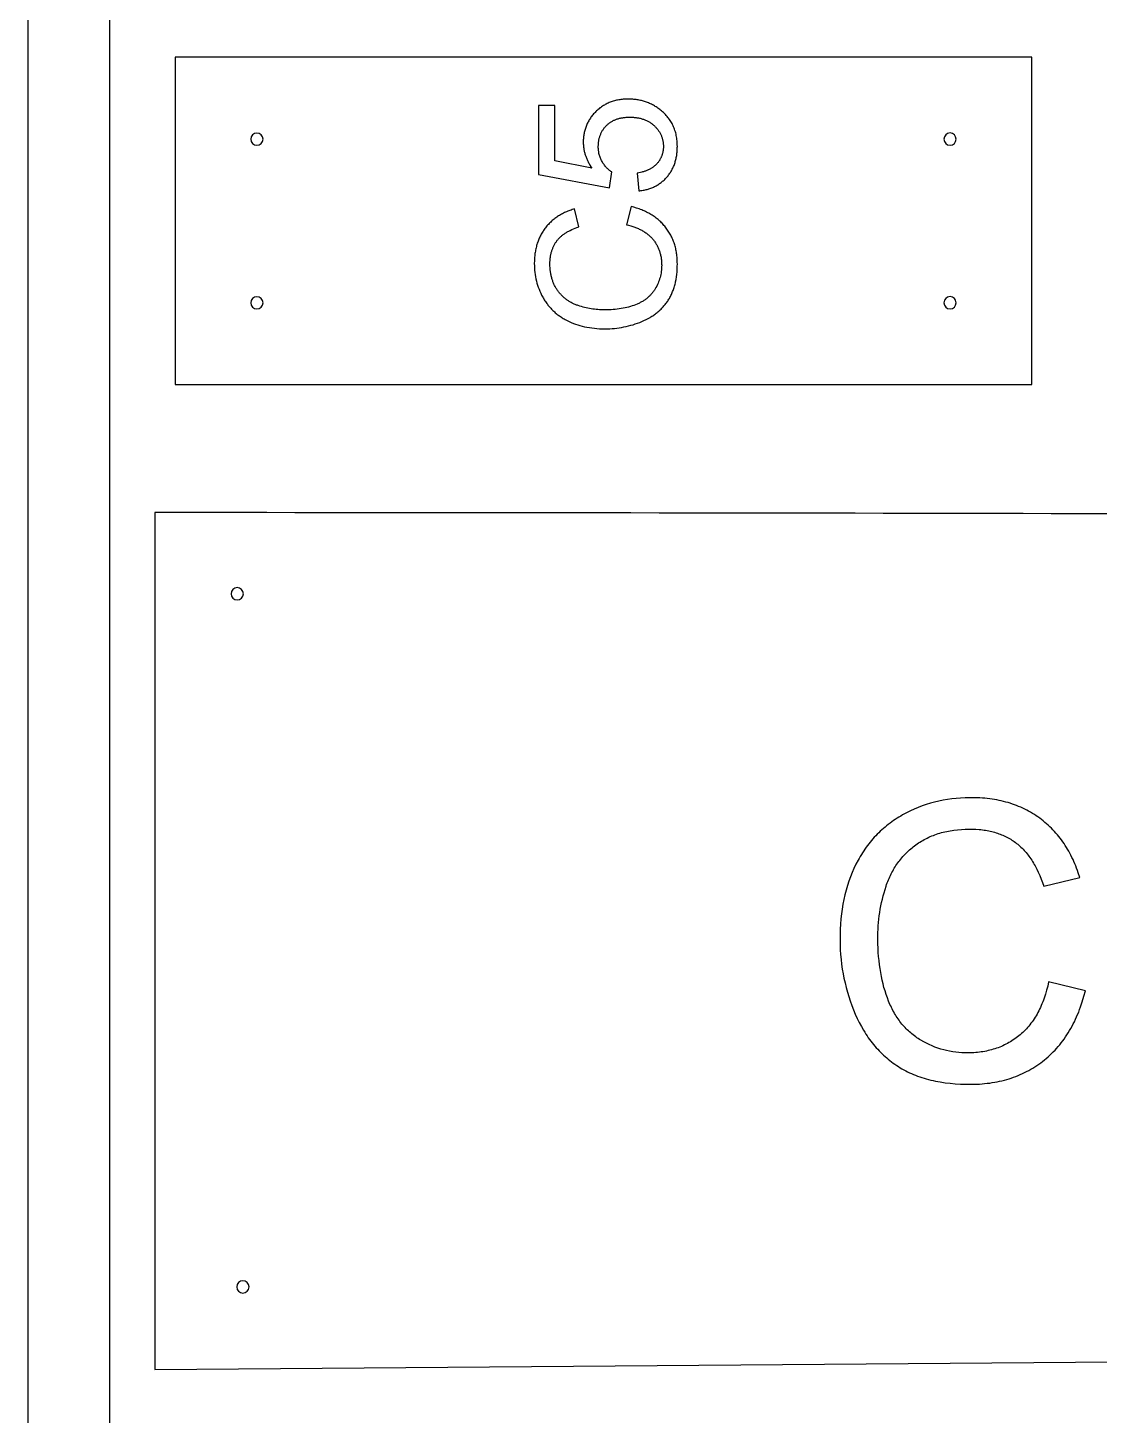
# Model space of a CAD drawing. Extents: x 2494 to 5794, y -1335 to 1258.
# Drawn here: x 2494.3 to 2756.3, y 491.8 to 830.9 of the extents above; entities that cross this region are included whole.
import ezdxf

# ---------------------------------------------------------------- set-up
doc = ezdxf.new("R2010")
doc.units = 0
for name, color, linetype in [('DH_200_CODES_PART_NUMBERS_', 1, 'CONTINUOUS'), ('DH_200_CUT_PVC_5MM', 7, 'CONTINUOUS'), ('DH_200_HOLES_PVC_5MM', 3, 'CONTINUOUS'), ('PVC_SHEET__5MM', 6, 'CONTINUOUS')]:
    doc.layers.add(name, color=color, linetype=linetype)

msp = doc.modelspace()

# ---------------------------------------------------------------- linework, layer by layer
at = {"layer": 'DH_200_CODES_PART_NUMBERS_'}
for points in [[(2643.72, 791.07), (2643.99, 791.1), (2644.25, 791.14), (2644.51, 791.17), (2644.76, 791.22), (2645.01, 791.26), (2645.26, 791.32), (2645.51, 791.38), (2645.75, 791.44), (2645.99, 791.51), (2646.22, 791.58), (2646.46, 791.65), (2646.69, 791.74), (2646.91, 791.82), (2647.13, 791.92), (2647.35, 792.01), (2647.57, 792.11), (2647.78, 792.22), (2647.99, 792.33), (2648.2, 792.45), (2648.4, 792.57), (2648.6, 792.7), (2648.79, 792.83), (2648.99, 792.96), (2649.18, 793.1), (2649.36, 793.25), (2649.54, 793.4), (2649.72, 793.56), (2649.9, 793.72), (2650.07, 793.88), (2650.24, 794.05), (2650.41, 794.23), (2650.57, 794.41), (2650.73, 794.59), (2650.89, 794.78), (2651.03, 794.97), (2651.18, 795.16), (2651.32, 795.36), (2651.45, 795.56), (2651.58, 795.76), (2651.7, 795.97), (2651.82, 796.18), (2651.93, 796.4), (2652.04, 796.61), (2652.15, 796.83), (2652.25, 797.06), (2652.34, 797.28), (2652.43, 797.51), (2652.51, 797.75), (2652.59, 797.99), (2652.66, 798.23), (2652.73, 798.47), (2652.79, 798.72), (2652.85, 798.97), (2652.9, 799.22), (2652.95, 799.48), (2652.99, 799.74), (2653.03, 800), (2653.06, 800.27), (2653.09, 800.54), (2653.12, 800.81), (2653.13, 801.09), (2653.15, 801.37), (2653.15, 801.65), (2653.16, 801.94), (2653.15, 802.29), (2653.14, 802.63), (2653.12, 802.97), (2653.09, 803.31), (2653.06, 803.64), (2653.01, 803.96), (2652.96, 804.29), (2652.9, 804.6), (2652.83, 804.92), (2652.75, 805.22), (2652.67, 805.53), (2652.58, 805.82), (2652.48, 806.12), (2652.37, 806.41), (2652.25, 806.69), (2652.13, 806.97), (2652, 807.25), (2651.86, 807.52), (2651.71, 807.78), (2651.55, 808.04), (2651.39, 808.3), (2651.22, 808.55), (2651.03, 808.8), (2650.85, 809.04), (2650.65, 809.28), (2650.45, 809.51), (2650.23, 809.74), (2650.01, 809.97), (2649.78, 810.19), (2649.55, 810.4), (2649.3, 810.61), (2649.05, 810.82), (2648.84, 810.98), (2648.63, 811.14), (2648.41, 811.3), (2648.19, 811.44), (2647.97, 811.59), (2647.75, 811.73), (2647.53, 811.86), (2647.3, 811.99), (2647.07, 812.11), (2646.84, 812.23), (2646.6, 812.34), (2646.37, 812.45), (2646.13, 812.55), (2645.89, 812.65), (2645.64, 812.74), (2645.39, 812.82), (2645.15, 812.91), (2644.89, 812.98), (2644.64, 813.05), (2644.38, 813.12), (2644.12, 813.18), (2643.86, 813.23), (2643.6, 813.28), (2643.33, 813.33), (2643.06, 813.37), (2642.79, 813.4), (2642.52, 813.43), (2642.24, 813.45), (2641.97, 813.47), (2641.68, 813.48), (2641.4, 813.49), (2641.12, 813.49), (2640.82, 813.49), (2640.52, 813.48), (2640.23, 813.47), (2639.94, 813.45), (2639.65, 813.42), (2639.37, 813.39), (2639.09, 813.35), (2638.81, 813.3), (2638.54, 813.25), (2638.27, 813.2), (2638.01, 813.13), (2637.75, 813.07), (2637.49, 812.99), (2637.23, 812.91), (2636.98, 812.82), (2636.73, 812.73), (2636.49, 812.63), (2636.25, 812.53), (2636.01, 812.42), (2635.77, 812.3), (2635.54, 812.18), (2635.32, 812.05), (2635.09, 811.92), (2634.87, 811.78), (2634.65, 811.63), (2634.44, 811.48), (2634.23, 811.33), (2634.02, 811.16), (2633.82, 810.99), (2633.62, 810.82), (2633.42, 810.64), (2633.23, 810.45), (2633.04, 810.26), (2632.86, 810.06), (2632.68, 809.87), (2632.51, 809.67), (2632.34, 809.46), (2632.18, 809.26), (2632.03, 809.05), (2631.89, 808.84), (2631.74, 808.63), (2631.61, 808.41), (2631.48, 808.19), (2631.36, 807.97), (2631.24, 807.75), (2631.13, 807.52), (2631.03, 807.29), (2630.93, 807.06), (2630.83, 806.82), (2630.75, 806.59), (2630.67, 806.35), (2630.59, 806.1), (2630.52, 805.86), (2630.46, 805.61), (2630.4, 805.36), (2630.35, 805.1), (2630.31, 804.85), (2630.27, 804.59), (2630.23, 804.33), (2630.21, 804.06), (2630.19, 803.79), (2630.17, 803.52), (2630.16, 803.25), (2630.16, 802.98), (2630.16, 802.77), (2630.17, 802.56), (2630.18, 802.35), (2630.19, 802.14), (2630.21, 801.94), (2630.23, 801.73), (2630.26, 801.53), (2630.29, 801.32), (2630.33, 801.12), (2630.37, 800.91), (2630.41, 800.71), (2630.46, 800.51), (2630.51, 800.31), (2630.57, 800.11), (2630.63, 799.91), (2630.69, 799.71), (2630.76, 799.51), (2630.83, 799.31), (2630.91, 799.11), (2630.99, 798.91), (2631.07, 798.71), (2631.16, 798.52), (2631.26, 798.32), (2631.35, 798.13), (2631.45, 797.93), (2631.56, 797.74), (2631.78, 797.35), (2632.02, 796.97), (2632.28, 796.59), (2623.19, 798.41), (2623.19, 811.9), (2619.23, 811.9), (2619.23, 795.09), (2636.59, 791.81), (2637.1, 795.71), (2636.92, 795.83), (2636.75, 795.95), (2636.58, 796.08), (2636.41, 796.21), (2636.25, 796.35), (2636.09, 796.5), (2635.93, 796.65), (2635.78, 796.81), (2635.64, 796.97), (2635.5, 797.13), (2635.36, 797.31), (2635.23, 797.48), (2635.1, 797.67), (2634.97, 797.85), (2634.85, 798.05), (2634.74, 798.25), (2634.63, 798.45), (2634.52, 798.66), (2634.43, 798.87), (2634.34, 799.08), (2634.26, 799.29), (2634.18, 799.51), (2634.12, 799.73), (2634.05, 799.96), (2634, 800.19), (2633.96, 800.42), (2633.92, 800.65), (2633.88, 800.89), (2633.86, 801.13), (2633.84, 801.37), (2633.83, 801.62), (2633.83, 801.87), (2633.83, 802.07), (2633.84, 802.27), (2633.85, 802.46), (2633.86, 802.66), (2633.88, 802.85), (2633.9, 803.04), (2633.93, 803.22), (2633.96, 803.41), (2633.99, 803.59), (2634.03, 803.77), (2634.07, 803.94), (2634.12, 804.12), (2634.17, 804.29), (2634.22, 804.46), (2634.28, 804.62), (2634.34, 804.79), (2634.41, 804.95), (2634.48, 805.11), (2634.55, 805.27), (2634.63, 805.42), (2634.71, 805.58), (2634.8, 805.73), (2634.89, 805.87), (2634.98, 806.02), (2635.08, 806.16), (2635.18, 806.3), (2635.29, 806.44), (2635.4, 806.57), (2635.51, 806.71), (2635.63, 806.84), (2635.75, 806.97), (2635.88, 807.09), (2636.01, 807.22), (2636.14, 807.33), (2636.28, 807.45), (2636.42, 807.56), (2636.56, 807.67), (2636.7, 807.77), (2636.85, 807.87), (2637, 807.97), (2637.15, 808.06), (2637.31, 808.14), (2637.47, 808.23), (2637.63, 808.31), (2637.8, 808.38), (2637.96, 808.46), (2638.13, 808.52), (2638.31, 808.59), (2638.48, 808.65), (2638.66, 808.71), (2638.85, 808.76), (2639.03, 808.81), (2639.22, 808.85), (2639.41, 808.89), (2639.61, 808.93), (2639.8, 808.96), (2640, 808.99), (2640.21, 809.02), (2640.41, 809.04), (2640.62, 809.06), (2640.83, 809.07), (2641.05, 809.08), (2641.26, 809.09), (2641.48, 809.09), (2641.72, 809.09), (2641.95, 809.08), (2642.17, 809.07), (2642.4, 809.06), (2642.62, 809.04), (2642.83, 809.01), (2643.05, 808.99), (2643.26, 808.96), (2643.47, 808.92), (2643.68, 808.88), (2643.88, 808.84), (2644.08, 808.8), (2644.28, 808.75), (2644.47, 808.69), (2644.66, 808.63), (2644.85, 808.57), (2645.04, 808.5), (2645.22, 808.43), (2645.4, 808.36), (2645.58, 808.28), (2645.75, 808.19), (2645.92, 808.11), (2646.09, 808.02), (2646.26, 807.92), (2646.42, 807.82), (2646.58, 807.72), (2646.74, 807.61), (2646.89, 807.5), (2647.04, 807.38), (2647.19, 807.26), (2647.34, 807.14), (2647.48, 807.01), (2647.62, 806.88), (2647.76, 806.75), (2647.89, 806.61), (2648.01, 806.48), (2648.13, 806.34), (2648.25, 806.2), (2648.36, 806.06), (2648.47, 805.92), (2648.57, 805.77), (2648.67, 805.62), (2648.77, 805.48), (2648.86, 805.33), (2648.95, 805.17), (2649.03, 805.02), (2649.1, 804.86), (2649.18, 804.71), (2649.25, 804.55), (2649.31, 804.38), (2649.37, 804.22), (2649.42, 804.06), (2649.47, 803.89), (2649.52, 803.72), (2649.56, 803.55), (2649.6, 803.38), (2649.63, 803.21), (2649.66, 803.03), (2649.69, 802.85), (2649.71, 802.67), (2649.72, 802.49), (2649.73, 802.31), (2649.74, 802.12), (2649.74, 801.94), (2649.74, 801.78), (2649.74, 801.63), (2649.73, 801.48), (2649.72, 801.33), (2649.7, 801.18), (2649.69, 801.03), (2649.67, 800.88), (2649.64, 800.74), (2649.62, 800.59), (2649.59, 800.45), (2649.55, 800.31), (2649.52, 800.17), (2649.48, 800.03), (2649.44, 799.9), (2649.39, 799.76), (2649.34, 799.63), (2649.29, 799.5), (2649.23, 799.36), (2649.18, 799.24), (2649.12, 799.11), (2649.05, 798.98), (2648.98, 798.86), (2648.91, 798.73), (2648.84, 798.61), (2648.76, 798.49), (2648.68, 798.37), (2648.6, 798.25), (2648.51, 798.13), (2648.43, 798.02), (2648.33, 797.91), (2648.24, 797.79), (2648.14, 797.68), (2648.04, 797.57), (2647.93, 797.47), (2647.82, 797.36), (2647.71, 797.26), (2647.6, 797.16), (2647.48, 797.07), (2647.36, 796.97), (2647.24, 796.88), (2647.11, 796.79), (2646.98, 796.7), (2646.85, 796.62), (2646.71, 796.54), (2646.58, 796.46), (2646.43, 796.38), (2646.29, 796.31), (2646.14, 796.24), (2645.99, 796.17), (2645.84, 796.1), (2645.68, 796.04), (2645.52, 795.98), (2645.35, 795.92), (2645.19, 795.86), (2645.02, 795.81), (2644.85, 795.76), (2644.67, 795.71), (2644.49, 795.66), (2644.12, 795.57), (2643.74, 795.5), (2643.35, 795.43)], [(2640.72, 782.77), (2641.25, 782.65), (2641.76, 782.51), (2642.25, 782.36), (2642.49, 782.29), (2642.73, 782.2), (2642.96, 782.12), (2643.19, 782.03), (2643.41, 781.94), (2643.63, 781.84), (2643.84, 781.74), (2644.06, 781.64), (2644.26, 781.54), (2644.47, 781.43), (2644.66, 781.31), (2644.86, 781.2), (2645.05, 781.08), (2645.24, 780.96), (2645.42, 780.83), (2645.6, 780.71), (2645.77, 780.57), (2645.94, 780.44), (2646.11, 780.3), (2646.27, 780.16), (2646.43, 780.01), (2646.58, 779.87), (2646.73, 779.72), (2646.88, 779.56), (2647.02, 779.4), (2647.16, 779.24), (2647.29, 779.08), (2647.42, 778.91), (2647.55, 778.74), (2647.67, 778.57), (2647.78, 778.4), (2647.9, 778.22), (2648, 778.05), (2648.11, 777.87), (2648.21, 777.68), (2648.3, 777.5), (2648.39, 777.31), (2648.48, 777.12), (2648.56, 776.93), (2648.64, 776.74), (2648.72, 776.54), (2648.78, 776.35), (2648.85, 776.15), (2648.91, 775.94), (2648.97, 775.74), (2649.02, 775.53), (2649.07, 775.32), (2649.12, 775.11), (2649.16, 774.9), (2649.19, 774.68), (2649.22, 774.46), (2649.25, 774.24), (2649.27, 774.02), (2649.29, 773.8), (2649.31, 773.57), (2649.32, 773.34), (2649.32, 773.11), (2649.33, 772.88), (2649.32, 772.49), (2649.3, 772.11), (2649.27, 771.73), (2649.23, 771.36), (2649.17, 770.99), (2649.1, 770.62), (2649.02, 770.25), (2648.93, 769.89), (2648.82, 769.54), (2648.71, 769.18), (2648.57, 768.83), (2648.43, 768.49), (2648.28, 768.14), (2648.11, 767.8), (2647.93, 767.47), (2647.74, 767.13), (2647.63, 766.97), (2647.53, 766.81), (2647.42, 766.65), (2647.31, 766.49), (2647.2, 766.34), (2647.08, 766.19), (2646.96, 766.04), (2646.84, 765.89), (2646.71, 765.75), (2646.58, 765.61), (2646.45, 765.47), (2646.31, 765.34), (2646.17, 765.21), (2646.03, 765.08), (2645.89, 764.95), (2645.74, 764.83), (2645.59, 764.71), (2645.43, 764.59), (2645.27, 764.47), (2645.11, 764.36), (2644.95, 764.25), (2644.78, 764.14), (2644.61, 764.04), (2644.43, 763.94), (2644.26, 763.84), (2644.08, 763.74), (2643.89, 763.65), (2643.71, 763.56), (2643.52, 763.47), (2643.32, 763.38), (2642.93, 763.22), (2642.52, 763.07), (2642.1, 762.93), (2641.68, 762.8), (2641.25, 762.67), (2640.81, 762.56), (2640.36, 762.46), (2639.9, 762.36), (2639.43, 762.28), (2638.96, 762.21), (2638.48, 762.14), (2637.98, 762.09), (2637.48, 762.04), (2636.97, 762.01), (2636.46, 761.98), (2635.93, 761.97), (2635.4, 761.97), (2634.98, 761.97), (2634.56, 761.98), (2634.15, 762), (2633.74, 762.03), (2633.32, 762.07), (2632.91, 762.11), (2632.51, 762.17), (2632.1, 762.23), (2631.69, 762.3), (2631.29, 762.38), (2630.89, 762.47), (2630.49, 762.56), (2630.09, 762.67), (2629.69, 762.78), (2629.3, 762.9), (2628.9, 763.03), (2628.71, 763.09), (2628.51, 763.16), (2628.32, 763.24), (2628.14, 763.32), (2627.95, 763.4), (2627.77, 763.48), (2627.59, 763.56), (2627.41, 763.65), (2627.23, 763.75), (2627.06, 763.84), (2626.89, 763.94), (2626.72, 764.04), (2626.56, 764.15), (2626.39, 764.25), (2626.23, 764.36), (2626.07, 764.48), (2625.92, 764.59), (2625.77, 764.71), (2625.62, 764.84), (2625.47, 764.96), (2625.32, 765.09), (2625.18, 765.22), (2625.04, 765.36), (2624.9, 765.49), (2624.76, 765.63), (2624.63, 765.78), (2624.5, 765.93), (2624.37, 766.07), (2624.25, 766.23), (2624.12, 766.38), (2624, 766.54), (2623.89, 766.71), (2623.77, 766.87), (2623.66, 767.04), (2623.55, 767.21), (2623.45, 767.38), (2623.35, 767.55), (2623.25, 767.73), (2623.16, 767.91), (2623.07, 768.09), (2622.98, 768.28), (2622.9, 768.47), (2622.82, 768.66), (2622.75, 768.85), (2622.68, 769.04), (2622.61, 769.24), (2622.54, 769.44), (2622.48, 769.64), (2622.43, 769.85), (2622.38, 770.06), (2622.33, 770.27), (2622.28, 770.48), (2622.24, 770.69), (2622.2, 770.91), (2622.17, 771.13), (2622.13, 771.35), (2622.08, 771.8), (2622.05, 772.27), (2622.02, 772.74), (2622.02, 773.22), (2622.02, 773.64), (2622.04, 774.05), (2622.08, 774.45), (2622.1, 774.65), (2622.12, 774.84), (2622.15, 775.04), (2622.18, 775.23), (2622.22, 775.42), (2622.25, 775.6), (2622.3, 775.79), (2622.34, 775.97), (2622.39, 776.15), (2622.44, 776.32), (2622.49, 776.5), (2622.55, 776.67), (2622.61, 776.84), (2622.68, 777.01), (2622.74, 777.17), (2622.81, 777.34), (2622.89, 777.5), (2622.96, 777.66), (2623.05, 777.82), (2623.13, 777.97), (2623.22, 778.12), (2623.31, 778.27), (2623.4, 778.42), (2623.5, 778.56), (2623.6, 778.71), (2623.7, 778.85), (2623.81, 778.99), (2623.92, 779.12), (2624.03, 779.26), (2624.15, 779.39), (2624.28, 779.52), (2624.4, 779.65), (2624.53, 779.78), (2624.67, 779.9), (2624.81, 780.02), (2624.95, 780.14), (2625.1, 780.26), (2625.25, 780.38), (2625.4, 780.49), (2625.56, 780.6), (2625.72, 780.71), (2625.89, 780.82), (2626.06, 780.93), (2626.23, 781.03), (2626.41, 781.13), (2626.59, 781.23), (2626.96, 781.42), (2627.36, 781.61), (2627.76, 781.78), (2628.18, 781.95), (2628.62, 782.11), (2629.08, 782.26), (2628.04, 786.67), (2627.46, 786.49), (2627.18, 786.39), (2626.9, 786.3), (2626.63, 786.19), (2626.36, 786.08), (2626.09, 785.97), (2625.83, 785.86), (2625.57, 785.74), (2625.32, 785.61), (2625.07, 785.48), (2624.82, 785.35), (2624.58, 785.22), (2624.34, 785.08), (2624.11, 784.93), (2623.88, 784.78), (2623.66, 784.63), (2623.43, 784.47), (2623.22, 784.31), (2623, 784.15), (2622.8, 783.98), (2622.59, 783.8), (2622.39, 783.63), (2622.19, 783.45), (2622, 783.26), (2621.81, 783.07), (2621.63, 782.88), (2621.45, 782.68), (2621.27, 782.48), (2621.1, 782.27), (2620.94, 782.06), (2620.77, 781.85), (2620.61, 781.63), (2620.46, 781.41), (2620.31, 781.18), (2620.17, 780.96), (2620.03, 780.73), (2619.89, 780.49), (2619.77, 780.26), (2619.64, 780.02), (2619.52, 779.77), (2619.41, 779.53), (2619.3, 779.28), (2619.2, 779.03), (2619.1, 778.77), (2619.01, 778.51), (2618.92, 778.25), (2618.83, 777.98), (2618.76, 777.72), (2618.68, 777.44), (2618.62, 777.17), (2618.55, 776.89), (2618.49, 776.61), (2618.44, 776.33), (2618.39, 776.04), (2618.35, 775.75), (2618.31, 775.46), (2618.28, 775.16), (2618.25, 774.86), (2618.23, 774.56), (2618.2, 773.94), (2618.19, 773.31), (2618.2, 772.76), (2618.22, 772.21), (2618.26, 771.66), (2618.32, 771.12), (2618.39, 770.59), (2618.48, 770.06), (2618.58, 769.54), (2618.7, 769.03), (2618.83, 768.52), (2618.99, 768.01), (2619.15, 767.51), (2619.34, 767.02), (2619.54, 766.54), (2619.75, 766.06), (2619.98, 765.58), (2620.23, 765.11), (2620.36, 764.88), (2620.49, 764.65), (2620.63, 764.43), (2620.77, 764.21), (2620.91, 763.99), (2621.06, 763.78), (2621.21, 763.57), (2621.37, 763.36), (2621.53, 763.15), (2621.69, 762.95), (2621.86, 762.75), (2622.03, 762.56), (2622.2, 762.37), (2622.38, 762.18), (2622.56, 762), (2622.74, 761.82), (2622.93, 761.64), (2623.12, 761.46), (2623.32, 761.29), (2623.52, 761.12), (2623.72, 760.96), (2623.93, 760.8), (2624.14, 760.64), (2624.36, 760.49), (2624.57, 760.33), (2624.8, 760.19), (2625.02, 760.04), (2625.25, 759.9), (2625.48, 759.76), (2625.72, 759.63), (2626.2, 759.37), (2626.7, 759.13), (2627.21, 758.9), (2627.73, 758.68), (2628.25, 758.49), (2628.79, 758.31), (2629.34, 758.14), (2629.9, 757.99), (2630.47, 757.86), (2631.06, 757.74), (2631.65, 757.64), (2632.25, 757.55), (2632.86, 757.48), (2633.49, 757.42), (2634.12, 757.38), (2634.76, 757.36), (2635.42, 757.35), (2636.02, 757.36), (2636.62, 757.38), (2637.21, 757.41), (2637.8, 757.46), (2638.39, 757.53), (2638.96, 757.6), (2639.54, 757.69), (2640.11, 757.8), (2640.67, 757.92), (2641.23, 758.05), (2641.78, 758.2), (2642.33, 758.36), (2642.88, 758.53), (2643.42, 758.72), (2643.95, 758.92), (2644.48, 759.14), (2645, 759.37), (2645.51, 759.61), (2646, 759.87), (2646.47, 760.14), (2646.7, 760.27), (2646.93, 760.42), (2647.15, 760.56), (2647.37, 760.71), (2647.58, 760.86), (2647.79, 761.02), (2648, 761.18), (2648.21, 761.34), (2648.4, 761.5), (2648.6, 761.67), (2648.79, 761.84), (2648.98, 762.01), (2649.16, 762.19), (2649.34, 762.37), (2649.52, 762.56), (2649.69, 762.74), (2649.86, 762.93), (2650.03, 763.13), (2650.19, 763.32), (2650.34, 763.52), (2650.5, 763.72), (2650.64, 763.93), (2650.79, 764.14), (2650.93, 764.35), (2651.07, 764.57), (2651.2, 764.79), (2651.33, 765.01), (2651.45, 765.24), (2651.57, 765.47), (2651.69, 765.71), (2651.8, 765.95), (2651.9, 766.19), (2652.01, 766.44), (2652.1, 766.69), (2652.2, 766.95), (2652.29, 767.21), (2652.37, 767.47), (2652.45, 767.74), (2652.53, 768.01), (2652.6, 768.29), (2652.67, 768.57), (2652.73, 768.85), (2652.84, 769.43), (2652.94, 770.03), (2653.02, 770.64), (2653.08, 771.27), (2653.12, 771.91), (2653.15, 772.57), (2653.16, 773.24), (2653.15, 773.57), (2653.14, 773.9), (2653.13, 774.22), (2653.11, 774.54), (2653.09, 774.86), (2653.05, 775.17), (2653.02, 775.48), (2652.97, 775.78), (2652.93, 776.09), (2652.87, 776.39), (2652.81, 776.68), (2652.75, 776.98), (2652.68, 777.27), (2652.6, 777.55), (2652.52, 777.84), (2652.43, 778.12), (2652.34, 778.4), (2652.24, 778.67), (2652.14, 778.94), (2652.03, 779.21), (2651.91, 779.48), (2651.79, 779.74), (2651.66, 780), (2651.53, 780.25), (2651.39, 780.5), (2651.24, 780.75), (2651.09, 781), (2650.94, 781.24), (2650.78, 781.48), (2650.61, 781.72), (2650.44, 781.95), (2650.26, 782.18), (2650.08, 782.41), (2649.89, 782.63), (2649.7, 782.85), (2649.5, 783.06), (2649.29, 783.27), (2649.08, 783.47), (2648.87, 783.67), (2648.65, 783.87), (2648.43, 784.06), (2648.2, 784.25), (2647.96, 784.43), (2647.72, 784.61), (2647.48, 784.78), (2647.23, 784.95), (2646.97, 785.12), (2646.71, 785.28), (2646.45, 785.43), (2646.18, 785.58), (2645.9, 785.73), (2645.62, 785.87), (2645.33, 786.01), (2645.04, 786.15), (2644.75, 786.28), (2644.45, 786.4), (2644.14, 786.52), (2643.83, 786.64), (2643.19, 786.86), (2642.53, 787.06), (2641.85, 787.24)], [(2743.94, 597.74), (2743.71, 596.69), (2743.44, 595.67), (2743.15, 594.68), (2743, 594.2), (2742.84, 593.72), (2742.67, 593.26), (2742.5, 592.8), (2742.31, 592.35), (2742.13, 591.91), (2741.93, 591.47), (2741.73, 591.05), (2741.52, 590.63), (2741.31, 590.22), (2741.09, 589.82), (2740.86, 589.43), (2740.63, 589.05), (2740.39, 588.67), (2740.14, 588.3), (2739.88, 587.94), (2739.62, 587.59), (2739.35, 587.25), (2739.08, 586.91), (2738.8, 586.58), (2738.51, 586.27), (2738.22, 585.95), (2737.92, 585.65), (2737.61, 585.36), (2737.29, 585.07), (2736.97, 584.79), (2736.65, 584.52), (2736.32, 584.26), (2735.98, 584.01), (2735.64, 583.76), (2735.3, 583.53), (2734.95, 583.3), (2734.59, 583.08), (2734.23, 582.87), (2733.87, 582.67), (2733.5, 582.47), (2733.13, 582.29), (2732.75, 582.11), (2732.37, 581.94), (2731.99, 581.78), (2731.6, 581.63), (2731.2, 581.49), (2730.8, 581.35), (2730.4, 581.23), (2729.99, 581.11), (2729.57, 581), (2729.16, 580.9), (2728.73, 580.81), (2728.31, 580.72), (2727.87, 580.65), (2727.44, 580.58), (2727, 580.52), (2726.55, 580.47), (2726.1, 580.43), (2725.65, 580.4), (2725.19, 580.37), (2724.72, 580.35), (2724.25, 580.35), (2723.48, 580.35), (2722.72, 580.38), (2721.96, 580.44), (2721.21, 580.52), (2720.47, 580.63), (2719.73, 580.76), (2719, 580.91), (2718.27, 581.1), (2717.56, 581.3), (2716.85, 581.53), (2716.14, 581.79), (2715.44, 582.07), (2714.75, 582.38), (2714.07, 582.71), (2713.39, 583.06), (2712.72, 583.44), (2712.39, 583.64), (2712.06, 583.85), (2711.74, 584.06), (2711.43, 584.28), (2711.12, 584.51), (2710.82, 584.74), (2710.52, 584.98), (2710.22, 585.22), (2709.94, 585.47), (2709.65, 585.73), (2709.38, 585.99), (2709.11, 586.26), (2708.84, 586.54), (2708.58, 586.82), (2708.32, 587.11), (2708.07, 587.41), (2707.83, 587.71), (2707.59, 588.02), (2707.36, 588.33), (2707.13, 588.66), (2706.91, 588.98), (2706.69, 589.32), (2706.48, 589.66), (2706.27, 590.01), (2706.07, 590.36), (2705.87, 590.72), (2705.68, 591.09), (2705.5, 591.46), (2705.32, 591.84), (2705.14, 592.22), (2704.81, 593.01), (2704.5, 593.83), (2704.21, 594.66), (2703.94, 595.5), (2703.68, 596.37), (2703.45, 597.25), (2703.24, 598.15), (2703.04, 599.06), (2702.87, 600), (2702.71, 600.95), (2702.58, 601.91), (2702.46, 602.9), (2702.36, 603.9), (2702.29, 604.92), (2702.23, 605.96), (2702.19, 607.01), (2702.17, 608.08), (2702.17, 608.92), (2702.19, 609.75), (2702.23, 610.58), (2702.28, 611.41), (2702.35, 612.23), (2702.43, 613.06), (2702.53, 613.87), (2702.65, 614.69), (2702.78, 615.5), (2702.94, 616.31), (2703.1, 617.12), (2703.29, 617.92), (2703.49, 618.72), (2703.71, 619.52), (2703.94, 620.32), (2704.19, 621.11), (2704.33, 621.5), (2704.46, 621.89), (2704.61, 622.27), (2704.76, 622.65), (2704.92, 623.02), (2705.08, 623.39), (2705.25, 623.75), (2705.43, 624.11), (2705.61, 624.47), (2705.8, 624.81), (2705.99, 625.16), (2706.19, 625.5), (2706.4, 625.83), (2706.61, 626.16), (2706.83, 626.48), (2707.05, 626.8), (2707.28, 627.11), (2707.52, 627.42), (2707.76, 627.72), (2708.01, 628.02), (2708.27, 628.32), (2708.53, 628.61), (2708.8, 628.89), (2709.07, 629.17), (2709.35, 629.44), (2709.64, 629.71), (2709.93, 629.97), (2710.23, 630.23), (2710.53, 630.49), (2710.84, 630.74), (2711.16, 630.98), (2711.48, 631.22), (2711.81, 631.45), (2712.15, 631.68), (2712.48, 631.9), (2712.83, 632.11), (2713.18, 632.31), (2713.53, 632.51), (2713.89, 632.7), (2714.25, 632.88), (2714.62, 633.05), (2715, 633.22), (2715.37, 633.38), (2715.76, 633.53), (2716.15, 633.68), (2716.54, 633.82), (2716.94, 633.95), (2717.35, 634.07), (2717.76, 634.19), (2718.17, 634.3), (2718.59, 634.4), (2719.02, 634.5), (2719.45, 634.58), (2719.88, 634.66), (2720.32, 634.74), (2720.77, 634.8), (2721.67, 634.91), (2722.6, 634.99), (2723.54, 635.05), (2724.51, 635.07), (2725.35, 635.06), (2726.17, 635.03), (2726.98, 634.97), (2727.37, 634.93), (2727.76, 634.88), (2728.15, 634.83), (2728.53, 634.77), (2728.91, 634.7), (2729.28, 634.63), (2729.65, 634.55), (2730.01, 634.47), (2730.37, 634.37), (2730.73, 634.27), (2731.08, 634.17), (2731.43, 634.06), (2731.77, 633.94), (2732.11, 633.81), (2732.44, 633.68), (2732.77, 633.54), (2733.09, 633.39), (2733.41, 633.24), (2733.73, 633.08), (2734.04, 632.92), (2734.35, 632.74), (2734.65, 632.57), (2734.95, 632.38), (2735.24, 632.19), (2735.53, 631.99), (2735.81, 631.78), (2736.09, 631.57), (2736.37, 631.35), (2736.64, 631.12), (2736.91, 630.89), (2737.17, 630.64), (2737.43, 630.39), (2737.68, 630.13), (2737.93, 629.86), (2738.18, 629.59), (2738.43, 629.3), (2738.66, 629.01), (2738.9, 628.71), (2739.13, 628.41), (2739.36, 628.09), (2739.58, 627.77), (2739.8, 627.44), (2740.01, 627.1), (2740.22, 626.75), (2740.43, 626.4), (2740.63, 626.04), (2741.02, 625.29), (2741.4, 624.51), (2741.76, 623.7), (2742.1, 622.85), (2742.43, 621.98), (2742.74, 621.07), (2751.55, 623.22), (2751.18, 624.38), (2750.98, 624.94), (2750.78, 625.5), (2750.57, 626.04), (2750.35, 626.58), (2750.12, 627.11), (2749.89, 627.64), (2749.64, 628.15), (2749.39, 628.66), (2749.13, 629.16), (2748.86, 629.65), (2748.58, 630.13), (2748.3, 630.6), (2748, 631.07), (2747.7, 631.52), (2747.39, 631.97), (2747.07, 632.41), (2746.75, 632.84), (2746.41, 633.27), (2746.07, 633.68), (2745.72, 634.09), (2745.36, 634.49), (2745, 634.88), (2744.62, 635.26), (2744.24, 635.63), (2743.85, 636), (2743.45, 636.36), (2743.04, 636.7), (2742.63, 637.05), (2742.2, 637.38), (2741.77, 637.7), (2741.33, 638.02), (2740.89, 638.32), (2740.44, 638.62), (2739.98, 638.9), (2739.51, 639.17), (2739.04, 639.44), (2738.57, 639.69), (2738.09, 639.94), (2737.6, 640.17), (2737.1, 640.39), (2736.6, 640.61), (2736.09, 640.81), (2735.58, 641), (2735.06, 641.19), (2734.53, 641.36), (2734, 641.52), (2733.46, 641.67), (2732.92, 641.82), (2732.36, 641.95), (2731.81, 642.07), (2731.24, 642.18), (2730.67, 642.28), (2730.1, 642.37), (2729.52, 642.46), (2728.93, 642.53), (2728.33, 642.59), (2727.73, 642.64), (2727.12, 642.68), (2725.89, 642.73), (2724.63, 642.74), (2723.52, 642.72), (2722.41, 642.66), (2721.32, 642.57), (2720.24, 642.45), (2719.18, 642.3), (2718.12, 642.11), (2717.08, 641.9), (2716.05, 641.65), (2715.03, 641.37), (2714.02, 641.06), (2713.03, 640.71), (2712.05, 640.34), (2711.08, 639.93), (2710.12, 639.49), (2709.17, 639.02), (2708.24, 638.52), (2707.77, 638.26), (2707.32, 637.99), (2706.87, 637.71), (2706.43, 637.42), (2706, 637.13), (2705.57, 636.83), (2705.15, 636.52), (2704.74, 636.21), (2704.33, 635.89), (2703.93, 635.56), (2703.53, 635.22), (2703.15, 634.88), (2702.77, 634.53), (2702.39, 634.17), (2702.03, 633.8), (2701.67, 633.43), (2701.31, 633.05), (2700.97, 632.66), (2700.63, 632.26), (2700.3, 631.86), (2699.97, 631.45), (2699.65, 631.03), (2699.34, 630.61), (2699.03, 630.18), (2698.73, 629.74), (2698.44, 629.29), (2698.15, 628.84), (2697.87, 628.38), (2697.6, 627.91), (2697.34, 627.43), (2696.82, 626.46), (2696.34, 625.46), (2695.89, 624.44), (2695.47, 623.4), (2695.09, 622.33), (2694.73, 621.25), (2694.41, 620.15), (2694.12, 619.02), (2693.86, 617.88), (2693.63, 616.71), (2693.44, 615.52), (2693.27, 614.32), (2693.14, 613.09), (2693.04, 611.84), (2692.97, 610.57), (2692.93, 609.28), (2692.93, 607.96), (2692.95, 606.75), (2693, 605.56), (2693.08, 604.37), (2693.19, 603.19), (2693.33, 602.02), (2693.49, 600.86), (2693.68, 599.72), (2693.9, 598.58), (2694.15, 597.45), (2694.42, 596.33), (2694.72, 595.22), (2695.06, 594.12), (2695.41, 593.04), (2695.8, 591.96), (2696.21, 590.89), (2696.66, 589.83), (2697.13, 588.79), (2697.62, 587.79), (2698.14, 586.81), (2698.68, 585.87), (2698.97, 585.41), (2699.25, 584.96), (2699.55, 584.51), (2699.85, 584.07), (2700.16, 583.65), (2700.47, 583.23), (2700.79, 582.81), (2701.12, 582.41), (2701.45, 582.01), (2701.79, 581.62), (2702.14, 581.24), (2702.49, 580.87), (2702.85, 580.5), (2703.21, 580.14), (2703.58, 579.79), (2703.96, 579.45), (2704.34, 579.12), (2704.73, 578.79), (2705.13, 578.47), (2705.53, 578.16), (2705.94, 577.86), (2706.35, 577.56), (2706.78, 577.28), (2707.2, 577), (2707.64, 576.73), (2708.08, 576.46), (2708.53, 576.21), (2708.99, 575.97), (2709.46, 575.73), (2709.93, 575.5), (2710.42, 575.29), (2710.91, 575.08), (2711.41, 574.88), (2711.91, 574.68), (2712.43, 574.5), (2712.95, 574.33), (2713.48, 574.16), (2714.02, 574), (2714.56, 573.86), (2715.12, 573.72), (2715.68, 573.59), (2716.25, 573.46), (2717.41, 573.25), (2718.61, 573.06), (2719.83, 572.92), (2721.09, 572.81), (2722.38, 572.73), (2723.7, 572.69), (2725.06, 572.68), (2725.71, 572.69), (2726.37, 572.71), (2727.01, 572.75), (2727.65, 572.79), (2728.28, 572.85), (2728.91, 572.92), (2729.53, 572.99), (2730.14, 573.08), (2730.75, 573.19), (2731.35, 573.3), (2731.94, 573.42), (2732.53, 573.56), (2733.11, 573.7), (2733.68, 573.86), (2734.25, 574.03), (2734.81, 574.21), (2735.37, 574.4), (2735.92, 574.6), (2736.46, 574.82), (2736.99, 575.04), (2737.52, 575.28), (2738.04, 575.53), (2738.56, 575.79), (2739.07, 576.06), (2739.57, 576.34), (2740.07, 576.63), (2740.56, 576.93), (2741.04, 577.25), (2741.52, 577.58), (2741.99, 577.91), (2742.46, 578.26), (2742.92, 578.62), (2743.37, 579), (2743.81, 579.38), (2744.24, 579.77), (2744.66, 580.17), (2745.08, 580.58), (2745.49, 581), (2745.88, 581.44), (2746.27, 581.88), (2746.65, 582.33), (2747.02, 582.79), (2747.38, 583.27), (2747.74, 583.75), (2748.08, 584.24), (2748.41, 584.75), (2748.74, 585.26), (2749.06, 585.79), (2749.37, 586.32), (2749.66, 586.86), (2749.96, 587.42), (2750.24, 587.98), (2750.51, 588.56), (2750.77, 589.14), (2751.03, 589.74), (2751.28, 590.34), (2751.51, 590.96), (2751.74, 591.58), (2752.17, 592.86), (2752.57, 594.19), (2752.92, 595.55)]]:
    msp.add_lwpolyline(points, close=True, dxfattribs=at)
at = {"layer": 'DH_200_CUT_PVC_5MM', "extrusion": (-5.93872e-17, 0.002279, 0.999997)}
msp.add_lwpolyline([(2530.37, 823.73), (2530.37, 743.73), (2739.82, 743.73), (2739.82, 823.73)], close=True, dxfattribs=at)
at = {"layer": 'DH_200_CUT_PVC_5MM'}
msp.add_lwpolyline([(2525.39, 712.42), (2525.39, 502.96), (2965.37, 506.5), (2963.73, 711.49, 0.000906)], format="xyb", close=True, dxfattribs=at)
at = {"layer": 'DH_200_HOLES_PVC_5MM', "extrusion": (1.4109e-16, -0.002279, -0.999997)}
msp.add_circle((-2550.37, 803.7, -1.79), 1.5, dxfattribs=at)
at = {"layer": 'DH_200_HOLES_PVC_5MM', "extrusion": (2.96106e-13, -0.002279, -0.999997)}
msp.add_circle((-2719.82, 803.73, -1.79), 1.5, dxfattribs=at)
at = {"layer": 'DH_200_HOLES_PVC_5MM', "extrusion": (2.96154e-13, -0.002279, -0.999997)}
msp.add_circle((-2550.37, 763.7, -1.79), 1.5, dxfattribs=at)
at = {"layer": 'DH_200_HOLES_PVC_5MM', "extrusion": (-2.95899e-13, -0.002279, -0.999997)}
msp.add_circle((-2719.82, 763.73, -1.79), 1.5, dxfattribs=at)
at = {"layer": 'DH_200_HOLES_PVC_5MM', "extrusion": (0, 0, -1)}
for centre in [(-2545.55, 692.58), (-2546.93, 523.14)]:
    msp.add_circle(centre, 1.5, dxfattribs=at)
at = {"layer": 'PVC_SHEET__5MM'}
for points in [[(2494.33, 0), (3494.33, 0), (3494.33, 1000), (2494.33, 1000)], [(2514.33, 20), (3474.33, 20), (3474.33, 980), (2514.33, 980)]]:
    msp.add_lwpolyline(points, close=True, dxfattribs=at)

doc.saveas('drawing.dxf')
